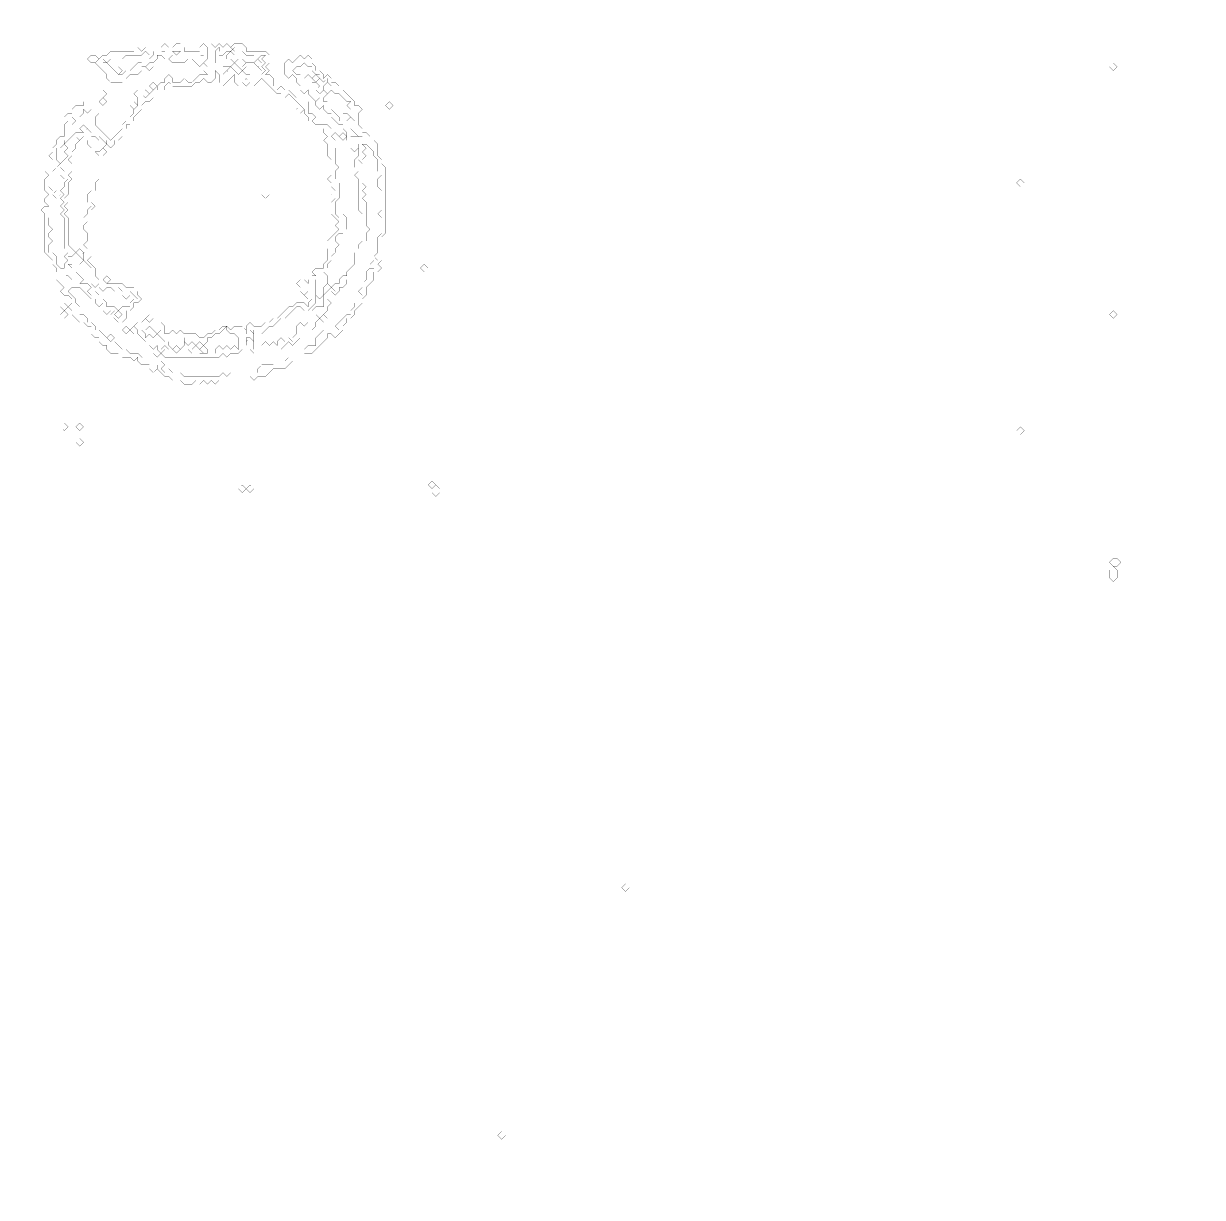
# Model space of a CAD drawing. Header units: metres. Extents: x 0 to 5052, y -5052 to 0.
# Drawn here: x 2042 to 5052, y -5052 to -2055 of the extents above; entities that cross this region are included whole.
import ezdxf

# ---------------------------------------------------------------- set-up
doc = ezdxf.new("R2010")
doc.units = ezdxf.units.M
doc.layers.add('conductor', color=1, linetype='Continuous')
doc.layers.add('substrate', color=5, linetype='Continuous')

msp = doc.modelspace()

# ---------------------------------------------------------------- linework, layer by layer
at = {"layer": 'conductor', "const_width": 0.5}
for points in [[(2600.2, -2125.6), (2600.2, -2135.5), (2600.2, -2145.4), (2610.1, -2155.3), (2600.2, -2165.2), (2610.1, -2155.3), (2620, -2155.3), (2629.9, -2155.3), (2639.8, -2165.2), (2649.6, -2175.1), (2649.6, -2185), (2649.6, -2194.9), (2639.8, -2204.7), (2629.9, -2214.6), (2620, -2204.7), (2620, -2194.9), (2610.1, -2194.9), (2600.2, -2204.7), (2590.3, -2214.6), (2580.4, -2204.7), (2580.4, -2194.9), (2580.4, -2185), (2570.5, -2194.9), (2560.7, -2204.7), (2550.8, -2214.6), (2540.9, -2204.7), (2540.9, -2194.9), (2540.9, -2185), (2531, -2175.1), (2531, -2185), (2531, -2194.9), (2521.1, -2204.7), (2511.2, -2204.7), (2501.3, -2194.9), (2491.5, -2204.7), (2481.6, -2204.7), (2471.7, -2214.6), (2461.8, -2214.6), (2451.9, -2214.6), (2442, -2214.6), (2432.1, -2214.6), (2422.2, -2214.6), (2412.4, -2204.7), (2402.5, -2214.6), (2402.5, -2224.5), (2392.6, -2234.4), (2382.7, -2244.3), (2372.8, -2244.3), (2362.9, -2254.2), (2353, -2254.2), (2343.2, -2264.1), (2343.2, -2273.9), (2333.3, -2283.8), (2323.4, -2293.7), (2323.4, -2303.6), (2313.5, -2313.5), (2303.6, -2313.5), (2303.6, -2323.4), (2293.7, -2333.3), (2293.7, -2343.2), (2283.8, -2353), (2273.9, -2353), (2273.9, -2362.9), (2264.1, -2372.8), (2254.2, -2362.9), (2254.2, -2353), (2244.3, -2353), (2234.4, -2343.2), (2234.4, -2333.3), (2224.5, -2323.4), (2214.6, -2313.5), (2214.6, -2303.6), (2214.6, -2293.7), (2214.6, -2283.8), (2214.6, -2273.9), (2214.6, -2264.1), (2214.6, -2254.2), (2214.6, -2264.1), (2214.6, -2273.9), (2204.7, -2283.8), (2194.9, -2273.9), (2194.9, -2283.8), (2185, -2293.7), (2175.1, -2293.7), (2165.2, -2293.7), (2175.1, -2303.6), (2165.2, -2313.5), (2165.2, -2323.4), (2165.2, -2333.3), (2165.2, -2343.2), (2155.3, -2353), (2145.4, -2353), (2145.4, -2362.9), (2135.5, -2372.8), (2125.6, -2372.8), (2125.6, -2382.7), (2125.6, -2392.6), (2125.6, -2402.5), (2135.5, -2412.4), (2125.6, -2422.2), (2115.8, -2432.1), (2115.8, -2442), (2115.8, -2451.9), (2115.8, -2461.8), (2105.9, -2471.7), (2115.8, -2481.6), (2115.8, -2491.5), (2115.8, -2501.3), (2115.8, -2511.2), (2115.8, -2521.1), (2115.8, -2531), (2115.8, -2540.9), (2105.9, -2550.8), (2105.9, -2560.7), (2105.9, -2570.5), (2115.8, -2580.4), (2105.9, -2590.3), (2105.9, -2600.2), (2115.8, -2610.1), (2105.9, -2620), (2105.9, -2629.9), (2105.9, -2639.8), (2115.8, -2639.8), (2125.6, -2649.6), (2125.6, -2659.5), (2125.6, -2669.4), (2135.5, -2679.3), (2145.4, -2679.3), (2145.4, -2669.4), (2155.3, -2659.5), (2145.4, -2649.6), (2155.3, -2639.8), (2145.4, -2629.9), (2145.4, -2620), (2145.4, -2610.1), (2145.4, -2600.2), (2145.4, -2590.3), (2145.4, -2580.4), (2145.4, -2570.5), (2145.4, -2560.7), (2145.4, -2550.8), (2135.5, -2540.9), (2145.4, -2531), (2135.5, -2521.1), (2145.4, -2511.2), (2135.5, -2501.3), (2145.4, -2491.5), (2135.5, -2481.6), (2145.4, -2471.7), (2145.4, -2461.8), (2155.3, -2451.9), (2145.4, -2451.9), (2135.5, -2442), (2145.4, -2432.1), (2155.3, -2432.1), (2145.4, -2432.1), (2135.5, -2422.2), (2135.5, -2412.4), (2145.4, -2402.5), (2155.3, -2392.6), (2145.4, -2382.7), (2155.3, -2372.8), (2145.4, -2362.9), (2155.3, -2353), (2165.2, -2353), (2165.2, -2343.2), (2175.1, -2333.3), (2185, -2333.3), (2194.9, -2333.3), (2204.7, -2323.4), (2214.6, -2333.3), (2214.6, -2343.2), (2224.5, -2343.2), (2234.4, -2353), (2244.3, -2353), (2254.2, -2362.9), (2244.3, -2372.8), (2234.4, -2382.7), (2224.5, -2382.7), (2234.4, -2392.6), (2234.4, -2402.5), (2234.4, -2412.4), (2234.4, -2422.2), (2234.4, -2432.1), (2234.4, -2442), (2234.4, -2451.9), (2224.5, -2461.8), (2224.5, -2471.7), (2224.5, -2481.6), (2214.6, -2491.5), (2214.6, -2501.3), (2214.6, -2511.2), (2224.5, -2521.1), (2214.6, -2531), (2214.6, -2540.9), (2214.6, -2550.8), (2214.6, -2560.7), (2214.6, -2570.5), (2214.6, -2580.4), (2214.6, -2590.3), (2214.6, -2600.2), (2214.6, -2610.1), (2214.6, -2620), (2214.6, -2629.9), (2214.6, -2639.8), (2214.6, -2649.6), (2204.7, -2659.5), (2214.6, -2669.4), (2224.5, -2679.3), (2224.5, -2689.2), (2224.5, -2699.1), (2234.4, -2709), (2244.3, -2709), (2254.2, -2718.8), (2264.1, -2718.8), (2273.9, -2718.8), (2283.8, -2718.8), (2293.7, -2718.8), (2303.6, -2728.7), (2313.5, -2728.7), (2323.4, -2728.7), (2333.3, -2738.6), (2333.3, -2748.5), (2343.2, -2758.4), (2333.3, -2768.3), (2323.4, -2768.3), (2323.4, -2778.2), (2313.5, -2788.1), (2303.6, -2788.1), (2303.6, -2797.9), (2303.6, -2807.8), (2293.7, -2817.7), (2283.8, -2817.7), (2273.9, -2807.8), (2264.1, -2797.9), (2273.9, -2788.1), (2264.1, -2788.1), (2254.2, -2797.9), (2244.3, -2788.1), (2244.3, -2778.2), (2244.3, -2768.3), (2234.4, -2778.2), (2224.5, -2768.3), (2224.5, -2758.4), (2214.6, -2758.4), (2204.7, -2748.5), (2194.9, -2738.6), (2185, -2728.7), (2175.1, -2728.7), (2165.2, -2728.7), (2155.3, -2738.6), (2145.4, -2738.6), (2155.3, -2738.6), (2165.2, -2748.5), (2175.1, -2758.4), (2175.1, -2768.3), (2185, -2778.2), (2185, -2788.1), (2185, -2797.9), (2194.9, -2797.9), (2204.7, -2807.8), (2204.7, -2817.7), (2214.6, -2817.7), (2224.5, -2827.6), (2224.5, -2837.5), (2234.4, -2837.5), (2244.3, -2847.4), (2254.2, -2857.3), (2264.1, -2867.1), (2264.1, -2877), (2273.9, -2867.1), (2283.8, -2877), (2293.7, -2886.9), (2303.6, -2886.9), (2313.5, -2896.8), (2323.4, -2896.8), (2333.3, -2896.8), (2343.2, -2906.7), (2353, -2916.6), (2362.9, -2916.6), (2372.8, -2916.6), (2382.7, -2916.6), (2392.6, -2916.6), (2402.5, -2926.5), (2392.6, -2936.4), (2402.5, -2946.2), (2412.4, -2936.4), (2422.2, -2946.2), (2432.1, -2946.2), (2442, -2946.2), (2451.9, -2956.1), (2461.8, -2956.1), (2471.7, -2956.1), (2481.6, -2956.1), (2491.5, -2956.1), (2501.3, -2956.1), (2511.2, -2956.1), (2521.1, -2956.1), (2531, -2956.1), (2540.9, -2956.1), (2550.8, -2946.2), (2560.7, -2956.1), (2570.5, -2946.2), (2580.4, -2946.2), (2590.3, -2946.2), (2600.2, -2946.2), (2610.1, -2946.2), (2620, -2946.2), (2629.9, -2946.2), (2639.8, -2946.2), (2639.8, -2936.4), (2649.6, -2926.5), (2659.5, -2926.5), (2669.4, -2926.5), (2679.3, -2926.5), (2689.2, -2916.6), (2699.1, -2916.6), (2709, -2916.6), (2718.8, -2906.7), (2728.7, -2896.8), (2738.6, -2886.9), (2748.5, -2886.9), (2758.4, -2886.9), (2768.3, -2877), (2778.2, -2877), (2788.1, -2877), (2788.1, -2867.1), (2788.1, -2857.3), (2797.9, -2847.4), (2807.8, -2837.5), (2817.7, -2837.5), (2827.6, -2837.5), (2837.5, -2837.5), (2847.4, -2837.5), (2837.5, -2827.6), (2847.4, -2817.7), (2857.3, -2807.8), (2867.1, -2797.9), (2877, -2797.9), (2877, -2788.1), (2886.9, -2778.2), (2886.9, -2768.3), (2896.8, -2758.4), (2906.7, -2748.5), (2896.8, -2738.6), (2906.7, -2728.7), (2906.7, -2718.8), (2916.6, -2709), (2916.6, -2699.1), (2916.6, -2689.2), (2926.5, -2679.3), (2936.4, -2679.3), (2926.5, -2669.4), (2936.4, -2659.5), (2946.2, -2659.5), (2936.4, -2649.6), (2946.2, -2639.8), (2946.2, -2629.9), (2946.2, -2620), (2946.2, -2610.1), (2946.2, -2600.2), (2956.1, -2590.3), (2956.1, -2580.4), (2956.1, -2570.5), (2956.1, -2560.7), (2956.1, -2550.8), (2946.2, -2540.9), (2956.1, -2531), (2956.1, -2521.1), (2956.1, -2511.2), (2956.1, -2501.3), (2956.1, -2491.5), (2956.1, -2481.6), (2946.2, -2471.7), (2946.2, -2461.8), (2946.2, -2451.9), (2956.1, -2442), (2946.2, -2432.1), (2946.2, -2422.2), (2946.2, -2412.4), (2946.2, -2402.5), (2936.4, -2392.6), (2936.4, -2382.7), (2926.5, -2372.8), (2916.6, -2362.9), (2906.7, -2362.9), (2916.6, -2372.8), (2906.7, -2382.7), (2916.6, -2392.6), (2906.7, -2402.5), (2896.8, -2402.5), (2906.7, -2412.4), (2906.7, -2422.2), (2906.7, -2432.1), (2906.7, -2442), (2906.7, -2451.9), (2906.7, -2461.8), (2916.6, -2471.7), (2906.7, -2481.6), (2916.6, -2491.5), (2906.7, -2501.3), (2916.6, -2511.2), (2916.6, -2521.1), (2916.6, -2531), (2916.6, -2540.9), (2916.6, -2550.8), (2916.6, -2560.7), (2916.6, -2570.5), (2926.5, -2580.4), (2916.6, -2590.3), (2916.6, -2600.2), (2916.6, -2610.1), (2906.7, -2620), (2906.7, -2629.9), (2906.7, -2639.8), (2906.7, -2649.6), (2906.7, -2659.5), (2906.7, -2669.4), (2896.8, -2679.3), (2886.9, -2689.2), (2877, -2699.1), (2867.1, -2709), (2867.1, -2718.8), (2857.3, -2728.7), (2847.4, -2728.7), (2847.4, -2738.6), (2837.5, -2748.5), (2827.6, -2738.6), (2827.6, -2748.5), (2817.7, -2758.4), (2827.6, -2768.3), (2817.7, -2778.2), (2817.7, -2788.1), (2807.8, -2797.9), (2797.9, -2807.8), (2788.1, -2797.9), (2797.9, -2807.8), (2788.1, -2817.7), (2788.1, -2827.6), (2778.2, -2837.5), (2768.3, -2837.5), (2758.4, -2837.5), (2748.5, -2837.5), (2748.5, -2847.4), (2748.5, -2857.3), (2738.6, -2867.1), (2728.7, -2877), (2718.8, -2867.1), (2709, -2877), (2699.1, -2886.9), (2689.2, -2886.9), (2679.3, -2886.9), (2669.4, -2886.9), (2659.5, -2886.9), (2649.6, -2886.9), (2639.8, -2886.9), (2629.9, -2896.8), (2620, -2886.9), (2610.1, -2886.9), (2600.2, -2886.9), (2590.3, -2896.8), (2580.4, -2896.8), (2570.5, -2896.8), (2560.7, -2906.7), (2550.8, -2896.8), (2540.9, -2906.7), (2531, -2906.7), (2521.1, -2906.7), (2511.2, -2906.7), (2501.3, -2906.7), (2491.5, -2906.7), (2481.6, -2906.7), (2471.7, -2906.7), (2461.8, -2906.7), (2451.9, -2906.7), (2442, -2906.7), (2432.1, -2906.7), (2422.2, -2906.7), (2412.4, -2906.7), (2402.5, -2906.7), (2392.6, -2896.8), (2402.5, -2886.9), (2392.6, -2896.8), (2382.7, -2886.9), (2382.7, -2877), (2372.8, -2886.9), (2362.9, -2877), (2362.9, -2867.1), (2353, -2867.1), (2343.2, -2857.3), (2333.3, -2847.4), (2333.3, -2837.5), (2323.4, -2827.6), (2333.3, -2817.7), (2343.2, -2817.7), (2353, -2807.8), (2362.9, -2817.7), (2372.8, -2817.7), (2382.7, -2817.7), (2392.6, -2817.7), (2402.5, -2827.6), (2402.5, -2837.5), (2402.5, -2847.4), (2412.4, -2847.4), (2422.2, -2837.5), (2432.1, -2847.4), (2442, -2837.5), (2451.9, -2847.4), (2461.8, -2847.4), (2471.7, -2847.4), (2481.6, -2847.4), (2491.5, -2857.3), (2501.3, -2857.3), (2511.2, -2847.4), (2521.1, -2847.4), (2531, -2837.5), (2540.9, -2837.5), (2550.8, -2827.6), (2560.7, -2827.6), (2570.5, -2837.5), (2580.4, -2827.6), (2590.3, -2827.6), (2600.2, -2827.6), (2610.1, -2837.5), (2610.1, -2847.4), (2610.1, -2837.5), (2610.1, -2827.6), (2620, -2817.7), (2629.9, -2827.6), (2639.8, -2827.6), (2649.6, -2827.6), (2659.5, -2817.7), (2669.4, -2817.7), (2679.3, -2807.8), (2689.2, -2807.8), (2699.1, -2797.9), (2709, -2788.1), (2718.8, -2778.2), (2728.7, -2778.2), (2738.6, -2768.3), (2748.5, -2768.3), (2758.4, -2768.3), (2768.3, -2778.2), (2768.3, -2768.3), (2778.2, -2758.4), (2768.3, -2758.4), (2758.4, -2748.5), (2768.3, -2738.6), (2778.2, -2738.6), (2768.3, -2738.6), (2758.4, -2748.5), (2748.5, -2738.6), (2748.5, -2728.7), (2738.6, -2718.8), (2748.5, -2709), (2758.4, -2709), (2768.3, -2718.8), (2768.3, -2709), (2778.2, -2699.1), (2788.1, -2699.1), (2778.2, -2689.2), (2788.1, -2679.3), (2797.9, -2679.3), (2807.8, -2679.3), (2807.8, -2669.4), (2817.7, -2659.5), (2817.7, -2649.6), (2817.7, -2639.8), (2817.7, -2629.9), (2827.6, -2620), (2817.7, -2610.1), (2827.6, -2600.2), (2837.5, -2590.3), (2847.4, -2580.4), (2837.5, -2570.5), (2847.4, -2560.7), (2837.5, -2550.8), (2827.6, -2540.9), (2827.6, -2531), (2827.6, -2521.1), (2827.6, -2511.2), (2837.5, -2501.3), (2827.6, -2491.5), (2837.5, -2481.6), (2827.6, -2471.7), (2827.6, -2461.8), (2817.7, -2451.9), (2827.6, -2442), (2827.6, -2432.1), (2827.6, -2422.2), (2827.6, -2412.4), (2827.6, -2402.5), (2817.7, -2392.6), (2817.7, -2382.7), (2817.7, -2372.8), (2817.7, -2362.9), (2807.8, -2353), (2817.7, -2343.2), (2807.8, -2333.3), (2807.8, -2323.4), (2797.9, -2323.4), (2788.1, -2323.4), (2778.2, -2313.5), (2768.3, -2303.6), (2768.3, -2293.7), (2758.4, -2283.8), (2758.4, -2273.9), (2748.5, -2264.1), (2738.6, -2254.2), (2728.7, -2244.3), (2718.8, -2234.4), (2709, -2244.3), (2699.1, -2234.4), (2689.2, -2234.4), (2679.3, -2224.5), (2669.4, -2214.6), (2659.5, -2204.7), (2649.6, -2194.9), (2649.6, -2185), (2659.5, -2175.1), (2649.6, -2165.2), (2659.5, -2155.3), (2649.6, -2145.4), (2659.5, -2135.5), (2649.6, -2135.5), (2639.8, -2145.4), (2629.9, -2135.5), (2620, -2135.5), (2610.1, -2135.5)], [(2353, -2125.6), (2343.2, -2135.5), (2333.3, -2135.5), (2323.4, -2135.5), (2313.5, -2135.5), (2303.6, -2135.5), (2293.7, -2145.4), (2283.8, -2145.4), (2273.9, -2145.4), (2264.1, -2145.4), (2254.2, -2155.3), (2244.3, -2145.4), (2244.3, -2155.3), (2254.2, -2155.3), (2264.1, -2165.2), (2273.9, -2175.1), (2283.8, -2185), (2293.7, -2185), (2303.6, -2175.1), (2313.5, -2175.1), (2323.4, -2165.2), (2333.3, -2155.3), (2343.2, -2155.3), (2353, -2145.4), (2362.9, -2145.4), (2372.8, -2135.5), (2372.8, -2125.6), (2362.9, -2135.5)], [(2392.6, -2125.6), (2402.5, -2125.6)], [(2422.2, -2125.6), (2432.1, -2135.5), (2442, -2125.6), (2432.1, -2125.6)], [(2461.8, -2135.5)], [(2491.5, -2135.5), (2501.3, -2135.5)], [(2540.9, -2115.8), (2531, -2125.6), (2531, -2135.5), (2531, -2145.4), (2531, -2155.3), (2531, -2145.4), (2540.9, -2135.5), (2550.8, -2135.5), (2560.7, -2145.4), (2560.7, -2135.5), (2570.5, -2125.6), (2580.4, -2135.5), (2570.5, -2125.6), (2580.4, -2115.8), (2570.5, -2125.6), (2560.7, -2125.6), (2550.8, -2135.5), (2540.9, -2125.6)], [(2273.9, -2175.1), (2283.8, -2165.2), (2293.7, -2175.1), (2283.8, -2185)], [(2629.9, -2155.3), (2639.8, -2145.4), (2649.6, -2155.3), (2639.8, -2165.2)], [(2758.4, -2155.3), (2748.5, -2165.2), (2738.6, -2165.2), (2728.7, -2175.1), (2738.6, -2185), (2748.5, -2185), (2758.4, -2194.9), (2768.3, -2185), (2778.2, -2194.9), (2778.2, -2204.7), (2788.1, -2204.7), (2797.9, -2214.6), (2788.1, -2224.5), (2778.2, -2224.5), (2788.1, -2224.5), (2797.9, -2234.4), (2807.8, -2244.3), (2807.8, -2254.2), (2817.7, -2254.2), (2827.6, -2264.1), (2827.6, -2273.9), (2837.5, -2283.8), (2847.4, -2293.7), (2847.4, -2303.6), (2847.4, -2293.7), (2857.3, -2283.8), (2867.1, -2283.8), (2877, -2293.7), (2867.1, -2303.6), (2877, -2303.6), (2886.9, -2303.6), (2877, -2293.7), (2877, -2283.8), (2877, -2273.9), (2867.1, -2264.1), (2877, -2254.2), (2867.1, -2254.2), (2857.3, -2244.3), (2847.4, -2234.4), (2837.5, -2234.4), (2827.6, -2224.5), (2827.6, -2214.6), (2817.7, -2204.7), (2817.7, -2194.9), (2807.8, -2204.7), (2797.9, -2194.9), (2797.9, -2185), (2788.1, -2185), (2778.2, -2175.1), (2778.2, -2165.2), (2768.3, -2165.2)], [(2600.2, -2204.7), (2610.1, -2194.9), (2620, -2204.7), (2610.1, -2214.6)], [(2620, -2175.1)], [(2778.2, -2194.9), (2788.1, -2185), (2797.9, -2194.9), (2788.1, -2204.7)], [(2797.9, -2234.4), (2807.8, -2224.5), (2817.7, -2234.4), (2807.8, -2244.3)], [(2807.8, -2214.6), (2817.7, -2204.7), (2827.6, -2214.6), (2827.6, -2224.5), (2817.7, -2234.4), (2807.8, -2224.5)], [(2234.4, -2234.4)], [(2738.6, -2273.9), (2748.5, -2264.1), (2758.4, -2273.9), (2748.5, -2283.8)], [(2185, -2323.4), (2194.9, -2313.5), (2204.7, -2323.4), (2194.9, -2333.3)], [(2877, -2323.4), (2877, -2333.3), (2877, -2343.2), (2886.9, -2343.2), (2896.8, -2343.2), (2906.7, -2343.2), (2896.8, -2343.2), (2886.9, -2333.3)], [(2234.4, -2382.7), (2244.3, -2372.8), (2254.2, -2382.7), (2244.3, -2392.6)], [(2115.8, -2491.5), (2125.6, -2481.6), (2135.5, -2491.5), (2125.6, -2501.3)], [(2649.6, -2491.5), (2659.5, -2481.6), (2669.4, -2491.5), (2659.5, -2501.3)], [(2145.4, -2699.1), (2155.3, -2699.1), (2165.2, -2709), (2155.3, -2699.1)], [(2244.3, -2709), (2254.2, -2699.1), (2264.1, -2709), (2254.2, -2718.8)], [(2145.4, -2718.8)], [(2353, -2807.8), (2362.9, -2797.9), (2372.8, -2807.8), (2362.9, -2817.7)], [(2797.9, -2807.8), (2807.8, -2797.9), (2817.7, -2807.8), (2807.8, -2817.7)], [(2293.7, -2837.5), (2303.6, -2827.6), (2313.5, -2837.5), (2303.6, -2847.4)], [(2313.5, -2837.5), (2323.4, -2827.6), (2333.3, -2837.5), (2323.4, -2847.4)], [(2254.2, -2857.3), (2264.1, -2847.4), (2273.9, -2857.3), (2264.1, -2867.1)], [(2590.3, -2847.4)], [(2372.8, -2896.8), (2382.7, -2886.9), (2392.6, -2896.8), (2382.7, -2906.7)], [(2432.1, -2867.1)], [(2620, -3242.8)]]:
    msp.add_lwpolyline(points, close=True, dxfattribs=at)
at = {"layer": 'substrate', "const_width": 0.5}
msp.add_lwpolyline([(2036.7, -5052.1), (2046.6, -5052.1), (2056.4, -5052.1), (2066.3, -5052.1), (2076.2, -5052.1), (2086.1, -5052.1), (2096, -5052.1), (2105.9, -5052.1), (2115.8, -5052.1), (2125.6, -5052.1), (2135.5, -5052.1), (2145.4, -5052.1), (2155.3, -5052.1), (2165.2, -5052.1), (2175.1, -5052.1), (2185, -5052.1), (2194.9, -5052.1), (2204.7, -5052.1), (2214.6, -5052.1), (2224.5, -5052.1), (2234.4, -5052.1), (2244.3, -5052.1), (2254.2, -5052.1), (2264.1, -5052.1), (2273.9, -5052.1), (2283.8, -5052.1), (2293.7, -5052.1), (2303.6, -5052.1), (2313.5, -5052.1), (2323.4, -5052.1), (2333.3, -5052.1), (2343.2, -5052.1), (2353, -5052.1), (2362.9, -5052.1), (2372.8, -5052.1), (2382.7, -5052.1), (2392.6, -5052.1), (2402.5, -5052.1), (2412.4, -5052.1), (2422.2, -5052.1), (2432.1, -5052.1), (2442, -5052.1), (2451.9, -5052.1), (2461.8, -5052.1), (2471.7, -5052.1), (2481.6, -5052.1), (2491.5, -5052.1), (2501.3, -5052.1), (2511.2, -5052.1), (2521.1, -5052.1), (2531, -5052.1), (2540.9, -5052.1), (2550.8, -5052.1), (2560.7, -5052.1), (2570.5, -5052.1), (2580.4, -5052.1), (2590.3, -5052.1), (2600.2, -5052.1), (2610.1, -5052.1), (2620, -5052.1), (2629.9, -5052.1), (2639.8, -5052.1), (2649.6, -5052.1), (2659.5, -5052.1), (2669.4, -5052.1), (2679.3, -5052.1), (2689.2, -5052.1), (2699.1, -5052.1), (2709, -5052.1), (2718.8, -5052.1), (2728.7, -5052.1), (2738.6, -5052.1), (2748.5, -5052.1), (2758.4, -5052.1), (2768.3, -5052.1), (2778.2, -5052.1), (2788.1, -5052.1), (2797.9, -5052.1), (2807.8, -5052.1), (2817.7, -5052.1), (2827.6, -5052.1), (2837.5, -5052.1), (2847.4, -5052.1), (2857.3, -5052.1), (2867.1, -5052.1), (2877, -5052.1), (2886.9, -5052.1), (2896.8, -5052.1), (2906.7, -5052.1), (2916.6, -5052.1), (2926.5, -5052.1), (2936.4, -5052.1), (2946.2, -5052.1), (2956.1, -5052.1), (2966, -5052.1), (2975.9, -5052.1), (2985.8, -5052.1), (2995.7, -5052.1), (3005.6, -5052.1), (3015.4, -5052.1), (3025.3, -5052.1), (3035.2, -5052.1), (3045.1, -5052.1), (3055, -5052.1), (3064.9, -5052.1), (3074.8, -5052.1), (3084.7, -5052.1), (3094.5, -5052.1), (3104.4, -5052.1), (3114.3, -5052.1), (3124.2, -5052.1), (3134.1, -5052.1), (3144, -5052.1), (3153.9, -5052.1), (3163.8, -5052.1), (3173.6, -5052.1), (3183.5, -5052.1), (3193.4, -5052.1), (3203.3, -5052.1), (3213.2, -5052.1), (3223.1, -5052.1), (3233, -5052.1), (3242.8, -5052.1), (3252.7, -5052.1), (3262.6, -5052.1), (3272.5, -5052.1), (3282.4, -5052.1), (3292.3, -5052.1), (3302.2, -5052.1), (3312.1, -5052.1), (3321.9, -5052.1), (3331.8, -5052.1), (3341.7, -5052.1), (3351.6, -5052.1), (3361.5, -5052.1), (3371.4, -5052.1), (3381.3, -5052.1), (3391.1, -5052.1), (3401, -5052.1), (3410.9, -5052.1), (3420.8, -5052.1), (3430.7, -5052.1), (3440.6, -5052.1), (3450.5, -5052.1), (3460.4, -5052.1), (3470.2, -5052.1), (3480.1, -5052.1), (3490, -5052.1), (3499.9, -5052.1), (3509.8, -5052.1), (3519.7, -5052.1), (3529.6, -5052.1), (3539.4, -5052.1), (3549.3, -5052.1), (3559.2, -5052.1), (3569.1, -5052.1), (3579, -5052.1), (3588.9, -5052.1), (3598.8, -5052.1), (3608.7, -5052.1), (3618.5, -5052.1), (3628.4, -5052.1), (3638.3, -5052.1), (3648.2, -5052.1), (3658.1, -5052.1), (3668, -5052.1), (3677.9, -5052.1), (3687.7, -5052.1), (3697.6, -5052.1), (3707.5, -5052.1), (3717.4, -5052.1), (3727.3, -5052.1), (3737.2, -5052.1), (3747.1, -5052.1), (3757, -5052.1), (3766.8, -5052.1), (3776.7, -5052.1), (3786.6, -5052.1), (3796.5, -5052.1), (3806.4, -5052.1), (3816.3, -5052.1), (3826.2, -5052.1), (3836, -5052.1), (3845.9, -5052.1), (3855.8, -5052.1), (3865.7, -5052.1), (3875.6, -5052.1), (3885.5, -5052.1), (3895.4, -5052.1), (3905.3, -5052.1), (3915.1, -5052.1), (3925, -5052.1), (3934.9, -5052.1), (3944.8, -5052.1), (3954.7, -5052.1), (3964.6, -5052.1), (3974.5, -5052.1), (3984.3, -5052.1), (3994.2, -5052.1), (4004.1, -5052.1), (4014, -5052.1), (4023.9, -5052.1), (4033.8, -5052.1), (4043.7, -5052.1), (4053.6, -5052.1), (4063.4, -5052.1), (4073.3, -5052.1), (4083.2, -5052.1), (4093.1, -5052.1), (4103, -5052.1), (4112.9, -5052.1), (4122.8, -5052.1), (4132.6, -5052.1), (4142.5, -5052.1), (4152.4, -5052.1), (4162.3, -5052.1), (4172.2, -5052.1), (4182.1, -5052.1), (4192, -5052.1), (4201.9, -5052.1), (4211.7, -5052.1), (4221.6, -5052.1), (4231.5, -5052.1), (4241.4, -5052.1), (4251.3, -5052.1), (4261.2, -5052.1), (4271.1, -5052.1), (4280.9, -5052.1), (4290.8, -5052.1), (4300.7, -5052.1), (4310.6, -5052.1), (4320.5, -5052.1), (4330.4, -5052.1), (4340.3, -5052.1), (4350.2, -5052.1), (4360, -5052.1), (4369.9, -5052.1), (4379.8, -5052.1), (4389.7, -5052.1), (4399.6, -5052.1), (4409.5, -5052.1), (4419.4, -5052.1), (4429.2, -5052.1), (4439.1, -5052.1), (4449, -5052.1), (4458.9, -5052.1), (4468.8, -5052.1), (4478.7, -5052.1), (4488.6, -5052.1), (4498.5, -5052.1), (4508.3, -5052.1), (4518.2, -5052.1), (4528.1, -5052.1), (4538, -5052.1), (4547.9, -5052.1), (4557.8, -5052.1), (4567.7, -5052.1), (4577.6, -5052.1), (4587.4, -5052.1), (4597.3, -5052.1), (4607.2, -5052.1), (4617.1, -5052.1), (4627, -5052.1), (4636.9, -5052.1), (4646.8, -5052.1), (4656.6, -5052.1), (4666.5, -5052.1), (4676.4, -5052.1), (4686.3, -5052.1), (4696.2, -5052.1), (4706.1, -5052.1), (4716, -5052.1), (4725.9, -5052.1), (4735.7, -5052.1), (4745.6, -5052.1), (4755.5, -5052.1), (4765.4, -5052.1), (4775.3, -5052.1), (4785.2, -5052.1), (4795.1, -5052.1), (4804.9, -5052.1), (4814.8, -5052.1), (4824.7, -5052.1), (4834.6, -5052.1), (4844.5, -5052.1), (4854.4, -5052.1), (4864.3, -5052.1), (4874.2, -5052.1), (4884, -5052.1), (4893.9, -5052.1), (4903.8, -5052.1), (4913.7, -5052.1), (4923.6, -5052.1), (4933.5, -5052.1), (4943.4, -5052.1), (4953.2, -5052.1), (4963.1, -5052.1), (4973, -5052.1), (4982.9, -5052.1), (4992.8, -5052.1), (5002.7, -5052.1), (5012.6, -5052.1), (5022.5, -5052.1), (5032.3, -5052.1), (5042.2, -5052.1), (5052.1, -5052.1), (5052.1, -5042.2), (5052.1, -5032.3), (5052.1, -5022.5), (5052.1, -5012.6), (5052.1, -5002.7), (5052.1, -4992.8), (5052.1, -4982.9), (5052.1, -4973), (5052.1, -4963.1), (5052.1, -4953.2), (5052.1, -4943.4), (5052.1, -4933.5), (5052.1, -4923.6), (5052.1, -4913.7), (5052.1, -4903.8), (5052.1, -4893.9), (5052.1, -4884), (5052.1, -4874.2), (5052.1, -4864.3), (5052.1, -4854.4), (5052.1, -4844.5), (5052.1, -4834.6), (5052.1, -4824.7), (5052.1, -4814.8), (5052.1, -4804.9), (5052.1, -4795.1), (5052.1, -4785.2), (5052.1, -4775.3), (5052.1, -4765.4), (5052.1, -4755.5), (5052.1, -4745.6), (5052.1, -4735.7), (5052.1, -4725.9), (5052.1, -4716), (5052.1, -4706.1), (5052.1, -4696.2), (5052.1, -4686.3), (5052.1, -4676.4), (5052.1, -4666.5), (5052.1, -4656.6), (5052.1, -4646.8), (5052.1, -4636.9), (5052.1, -4627), (5052.1, -4617.1), (5052.1, -4607.2), (5052.1, -4597.3), (5052.1, -4587.4), (5052.1, -4577.6), (5052.1, -4567.7), (5052.1, -4557.8), (5052.1, -4547.9), (5052.1, -4538), (5052.1, -4528.1), (5052.1, -4518.2), (5052.1, -4508.3), (5052.1, -4498.5), (5052.1, -4488.6), (5052.1, -4478.7), (5052.1, -4468.8), (5052.1, -4458.9), (5052.1, -4449), (5052.1, -4439.1), (5052.1, -4429.2), (5052.1, -4419.4), (5052.1, -4409.5), (5052.1, -4399.6), (5052.1, -4389.7), (5052.1, -4379.8), (5052.1, -4369.9), (5052.1, -4360), (5052.1, -4350.2), (5052.1, -4340.3), (5052.1, -4330.4), (5052.1, -4320.5), (5052.1, -4310.6), (5052.1, -4300.7), (5052.1, -4290.8), (5052.1, -4280.9), (5052.1, -4271.1), (5052.1, -4261.2), (5052.1, -4251.3), (5052.1, -4241.4), (5052.1, -4231.5), (5052.1, -4221.6), (5052.1, -4211.7), (5052.1, -4201.9), (5052.1, -4192), (5052.1, -4182.1), (5052.1, -4172.2), (5052.1, -4162.3), (5052.1, -4152.4), (5052.1, -4142.5), (5052.1, -4132.6), (5052.1, -4122.8), (5052.1, -4112.9), (5052.1, -4103), (5052.1, -4093.1), (5052.1, -4083.2), (5052.1, -4073.3), (5052.1, -4063.4), (5052.1, -4053.6), (5052.1, -4043.7), (5052.1, -4033.8), (5052.1, -4023.9), (5052.1, -4014), (5052.1, -4004.1), (5052.1, -3994.2), (5052.1, -3984.3), (5052.1, -3974.5), (5052.1, -3964.6), (5052.1, -3954.7), (5052.1, -3944.8), (5052.1, -3934.9), (5052.1, -3925), (5052.1, -3915.1), (5052.1, -3905.3), (5052.1, -3895.4), (5052.1, -3885.5), (5052.1, -3875.6), (5052.1, -3865.7), (5052.1, -3855.8), (5052.1, -3845.9), (5052.1, -3836), (5052.1, -3826.2), (5052.1, -3816.3), (5052.1, -3806.4), (5052.1, -3796.5), (5052.1, -3786.6), (5052.1, -3776.7), (5052.1, -3766.8), (5052.1, -3757), (5052.1, -3747.1), (5052.1, -3737.2), (5052.1, -3727.3), (5052.1, -3717.4), (5052.1, -3707.5), (5052.1, -3697.6), (5052.1, -3687.7), (5052.1, -3677.9), (5052.1, -3668), (5052.1, -3658.1), (5052.1, -3648.2), (5052.1, -3638.3), (5052.1, -3628.4), (5052.1, -3618.5), (5052.1, -3608.7), (5052.1, -3598.8), (5052.1, -3588.9), (5052.1, -3579), (5052.1, -3569.1), (5052.1, -3559.2), (5052.1, -3549.3), (5052.1, -3539.4), (5052.1, -3529.6), (5052.1, -3519.7), (5052.1, -3509.8), (5052.1, -3499.9), (5052.1, -3490), (5052.1, -3480.1), (5052.1, -3470.2), (5052.1, -3460.4), (5052.1, -3450.5), (5052.1, -3440.6), (5052.1, -3430.7), (5052.1, -3420.8), (5052.1, -3410.9), (5052.1, -3401), (5052.1, -3391.1), (5052.1, -3381.3), (5052.1, -3371.4), (5052.1, -3361.5), (5052.1, -3351.6), (5052.1, -3341.7), (5052.1, -3331.8), (5052.1, -3321.9), (5052.1, -3312.1), (5052.1, -3302.2), (5052.1, -3292.3), (5052.1, -3282.4), (5052.1, -3272.5), (5052.1, -3262.6), (5052.1, -3252.7), (5052.1, -3242.8), (5052.1, -3233), (5052.1, -3223.1), (5052.1, -3213.2), (5052.1, -3203.3), (5052.1, -3193.4), (5052.1, -3183.5), (5052.1, -3173.6), (5052.1, -3163.8), (5052.1, -3153.9), (5052.1, -3144), (5052.1, -3134.1), (5052.1, -3124.2), (5052.1, -3114.3), (5052.1, -3104.4), (5052.1, -3094.5), (5052.1, -3084.7), (5052.1, -3074.8), (5052.1, -3064.9), (5052.1, -3055), (5052.1, -3045.1), (5052.1, -3035.2), (5052.1, -3025.3), (5052.1, -3015.4), (5052.1, -3005.6), (5052.1, -2995.7), (5052.1, -2985.8), (5052.1, -2975.9), (5052.1, -2966), (5052.1, -2956.1), (5052.1, -2946.2), (5052.1, -2936.4), (5052.1, -2926.5), (5052.1, -2916.6), (5052.1, -2906.7), (5052.1, -2896.8), (5052.1, -2886.9), (5052.1, -2877), (5052.1, -2867.1), (5052.1, -2857.3), (5052.1, -2847.4), (5052.1, -2837.5), (5052.1, -2827.6), (5052.1, -2817.7), (5052.1, -2807.8), (5052.1, -2797.9), (5052.1, -2788.1), (5052.1, -2778.2), (5052.1, -2768.3), (5052.1, -2758.4), (5052.1, -2748.5), (5052.1, -2738.6), (5052.1, -2728.7), (5052.1, -2718.8), (5052.1, -2709), (5052.1, -2699.1), (5052.1, -2689.2), (5052.1, -2679.3), (5052.1, -2669.4), (5052.1, -2659.5), (5052.1, -2649.6), (5052.1, -2639.8), (5052.1, -2629.9), (5052.1, -2620), (5052.1, -2610.1), (5052.1, -2600.2), (5052.1, -2590.3), (5052.1, -2580.4), (5052.1, -2570.5), (5052.1, -2560.7), (5052.1, -2550.8), (5052.1, -2540.9), (5052.1, -2531), (5052.1, -2521.1), (5052.1, -2511.2), (5052.1, -2501.3), (5052.1, -2491.5), (5052.1, -2481.6), (5052.1, -2471.7), (5052.1, -2461.8), (5052.1, -2451.9), (5052.1, -2442), (5052.1, -2432.1), (5052.1, -2422.2), (5052.1, -2412.4), (5052.1, -2402.5), (5052.1, -2392.6), (5052.1, -2382.7), (5052.1, -2372.8), (5052.1, -2362.9), (5052.1, -2353), (5052.1, -2343.2), (5052.1, -2333.3), (5052.1, -2323.4), (5052.1, -2313.5), (5052.1, -2303.6), (5052.1, -2293.7), (5052.1, -2283.8), (5052.1, -2273.9), (5052.1, -2264.1), (5052.1, -2254.2), (5052.1, -2244.3), (5052.1, -2234.4), (5052.1, -2224.5), (5052.1, -2214.6), (5052.1, -2204.7), (5052.1, -2194.9), (5052.1, -2185), (5052.1, -2175.1), (5052.1, -2165.2), (5052.1, -2155.3), (5052.1, -2145.4), (5052.1, -2135.5), (5052.1, -2125.6), (5052.1, -2115.8), (5052.1, -2105.9), (5052.1, -2096), (5052.1, -2086.1), (5052.1, -2076.2), (5052.1, -2066.3), (5052.1, -2056.4), (5052.1, -2046.6)], dxfattribs=at)
for points in [[(2511.2, -2115.8), (2521.1, -2105.9), (2531, -2115.8), (2540.9, -2105.9), (2550.8, -2115.8), (2560.7, -2105.9), (2570.5, -2115.8), (2580.4, -2125.6), (2570.5, -2115.8), (2580.4, -2105.9), (2590.3, -2105.9), (2600.2, -2105.9), (2610.1, -2115.8), (2610.1, -2125.6), (2620, -2125.6), (2629.9, -2125.6), (2639.8, -2125.6), (2649.6, -2125.6), (2659.5, -2125.6), (2669.4, -2135.5), (2659.5, -2145.4), (2669.4, -2155.3), (2659.5, -2165.2), (2669.4, -2175.1), (2659.5, -2185), (2669.4, -2185), (2679.3, -2194.9), (2679.3, -2204.7), (2679.3, -2214.6), (2689.2, -2224.5), (2699.1, -2214.6), (2709, -2224.5), (2718.8, -2224.5), (2728.7, -2234.4), (2738.6, -2244.3), (2748.5, -2244.3), (2758.4, -2244.3), (2768.3, -2254.2), (2768.3, -2264.1), (2768.3, -2273.9), (2768.3, -2283.8), (2778.2, -2283.8), (2788.1, -2293.7), (2778.2, -2303.6), (2788.1, -2313.5), (2797.9, -2313.5), (2807.8, -2313.5), (2817.7, -2313.5), (2827.6, -2323.4), (2827.6, -2333.3), (2827.6, -2343.2), (2827.6, -2353), (2827.6, -2362.9), (2837.5, -2372.8), (2837.5, -2382.7), (2837.5, -2392.6), (2837.5, -2402.5), (2837.5, -2412.4), (2847.4, -2422.2), (2837.5, -2432.1), (2837.5, -2442), (2837.5, -2451.9), (2847.4, -2461.8), (2847.4, -2471.7), (2847.4, -2481.6), (2847.4, -2491.5), (2847.4, -2501.3), (2837.5, -2511.2), (2837.5, -2521.1), (2837.5, -2531), (2837.5, -2540.9), (2847.4, -2550.8), (2857.3, -2540.9), (2867.1, -2550.8), (2867.1, -2560.7), (2867.1, -2570.5), (2867.1, -2580.4), (2857.3, -2590.3), (2847.4, -2590.3), (2837.5, -2600.2), (2837.5, -2610.1), (2847.4, -2620), (2837.5, -2629.9), (2837.5, -2639.8), (2827.6, -2649.6), (2827.6, -2659.5), (2817.7, -2669.4), (2817.7, -2679.3), (2807.8, -2689.2), (2817.7, -2699.1), (2817.7, -2709), (2817.7, -2718.8), (2807.8, -2728.7), (2807.8, -2738.6), (2807.8, -2748.5), (2797.9, -2758.4), (2788.1, -2748.5), (2788.1, -2738.6), (2788.1, -2728.7), (2788.1, -2718.8), (2788.1, -2709), (2788.1, -2718.8), (2788.1, -2728.7), (2788.1, -2738.6), (2788.1, -2748.5), (2788.1, -2758.4), (2788.1, -2768.3), (2778.2, -2778.2), (2768.3, -2788.1), (2758.4, -2788.1), (2748.5, -2778.2), (2738.6, -2778.2), (2728.7, -2788.1), (2718.8, -2797.9), (2709, -2807.8), (2699.1, -2807.8), (2689.2, -2817.7), (2679.3, -2827.6), (2669.4, -2827.6), (2659.5, -2837.5), (2649.6, -2847.4), (2649.6, -2857.3), (2649.6, -2867.1), (2649.6, -2877), (2659.5, -2867.1), (2669.4, -2877), (2679.3, -2867.1), (2689.2, -2877), (2689.2, -2867.1), (2699.1, -2857.3), (2709, -2867.1), (2718.8, -2857.3), (2728.7, -2867.1), (2728.7, -2857.3), (2738.6, -2847.4), (2738.6, -2837.5), (2738.6, -2827.6), (2748.5, -2817.7), (2758.4, -2827.6), (2768.3, -2817.7), (2778.2, -2817.7), (2778.2, -2807.8), (2778.2, -2797.9), (2778.2, -2788.1), (2788.1, -2778.2), (2797.9, -2778.2), (2807.8, -2778.2), (2807.8, -2768.3), (2807.8, -2758.4), (2807.8, -2748.5), (2817.7, -2738.6), (2827.6, -2728.7), (2837.5, -2738.6), (2827.6, -2728.7), (2837.5, -2718.8), (2847.4, -2718.8), (2847.4, -2709), (2857.3, -2699.1), (2867.1, -2699.1), (2867.1, -2689.2), (2877, -2679.3), (2886.9, -2669.4), (2886.9, -2659.5), (2886.9, -2649.6), (2886.9, -2639.8), (2896.8, -2629.9), (2896.8, -2620), (2906.7, -2610.1), (2906.7, -2600.2), (2906.7, -2590.3), (2906.7, -2580.4), (2906.7, -2570.5), (2906.7, -2560.7), (2906.7, -2550.8), (2906.7, -2540.9), (2896.8, -2531), (2896.8, -2521.1), (2896.8, -2511.2), (2896.8, -2501.3), (2896.8, -2491.5), (2896.8, -2481.6), (2896.8, -2471.7), (2896.8, -2461.8), (2896.8, -2451.9), (2886.9, -2442), (2896.8, -2432.1), (2886.9, -2422.2), (2886.9, -2412.4), (2886.9, -2402.5), (2896.8, -2392.6), (2896.8, -2382.7), (2896.8, -2372.8), (2896.8, -2362.9), (2896.8, -2372.8), (2886.9, -2382.7), (2877, -2372.8), (2877, -2362.9), (2867.1, -2353), (2867.1, -2343.2), (2867.1, -2333.3), (2857.3, -2323.4), (2857.3, -2313.5), (2847.4, -2313.5), (2837.5, -2303.6), (2827.6, -2293.7), (2827.6, -2283.8), (2817.7, -2283.8), (2807.8, -2273.9), (2807.8, -2264.1), (2797.9, -2273.9), (2788.1, -2264.1), (2788.1, -2254.2), (2797.9, -2244.3), (2788.1, -2254.2), (2778.2, -2244.3), (2768.3, -2234.4), (2768.3, -2224.5), (2758.4, -2234.4), (2748.5, -2224.5), (2748.5, -2214.6), (2738.6, -2204.7), (2738.6, -2194.9), (2728.7, -2185), (2718.8, -2194.9), (2709, -2185), (2709, -2175.1), (2709, -2165.2), (2709, -2155.3), (2718.8, -2145.4), (2728.7, -2155.3), (2738.6, -2145.4), (2748.5, -2135.5), (2758.4, -2145.4), (2768.3, -2135.5), (2778.2, -2145.4), (2778.2, -2155.3), (2788.1, -2165.2), (2788.1, -2175.1), (2797.9, -2175.1), (2807.8, -2185), (2807.8, -2194.9), (2817.7, -2185), (2827.6, -2194.9), (2827.6, -2204.7), (2837.5, -2204.7), (2847.4, -2214.6), (2837.5, -2224.5), (2847.4, -2224.5), (2857.3, -2224.5), (2867.1, -2234.4), (2877, -2244.3), (2886.9, -2254.2), (2886.9, -2264.1), (2896.8, -2264.1), (2906.7, -2273.9), (2896.8, -2283.8), (2896.8, -2293.7), (2896.8, -2303.6), (2896.8, -2313.5), (2906.7, -2323.4), (2906.7, -2333.3), (2916.6, -2333.3), (2926.5, -2343.2), (2926.5, -2353), (2936.4, -2353), (2946.2, -2362.9), (2946.2, -2372.8), (2946.2, -2382.7), (2946.2, -2392.6), (2956.1, -2402.5), (2956.1, -2412.4), (2966, -2422.2), (2966, -2432.1), (2966, -2442), (2966, -2451.9), (2966, -2461.8), (2966, -2471.7), (2966, -2481.6), (2966, -2491.5), (2966, -2501.3), (2966, -2511.2), (2966, -2521.1), (2966, -2531), (2966, -2540.9), (2966, -2550.8), (2966, -2560.7), (2966, -2570.5), (2966, -2580.4), (2966, -2590.3), (2956.1, -2600.2), (2956.1, -2610.1), (2956.1, -2620), (2956.1, -2629.9), (2956.1, -2639.8), (2956.1, -2649.6), (2956.1, -2659.5), (2946.2, -2669.4), (2956.1, -2679.3), (2946.2, -2689.2), (2936.4, -2689.2), (2936.4, -2699.1), (2936.4, -2709), (2926.5, -2718.8), (2916.6, -2728.7), (2916.6, -2738.6), (2916.6, -2748.5), (2906.7, -2758.4), (2906.7, -2768.3), (2896.8, -2778.2), (2886.9, -2788.1), (2886.9, -2797.9), (2877, -2807.8), (2867.1, -2807.8), (2867.1, -2817.7), (2857.3, -2827.6), (2857.3, -2837.5), (2847.4, -2847.4), (2837.5, -2857.3), (2827.6, -2847.4), (2817.7, -2847.4), (2817.7, -2857.3), (2807.8, -2867.1), (2797.9, -2877), (2788.1, -2886.9), (2778.2, -2896.8), (2768.3, -2896.8), (2758.4, -2896.8), (2748.5, -2906.7), (2738.6, -2916.6), (2728.7, -2916.6), (2718.8, -2926.5), (2709, -2936.4), (2699.1, -2936.4), (2689.2, -2936.4), (2679.3, -2936.4), (2669.4, -2946.2), (2659.5, -2956.1), (2649.6, -2956.1), (2639.8, -2956.1), (2629.9, -2966), (2620, -2956.1), (2610.1, -2966), (2600.2, -2966), (2590.3, -2966), (2580.4, -2966), (2570.5, -2966), (2560.7, -2966), (2550.8, -2966), (2540.9, -2966), (2531, -2975.9), (2521.1, -2966), (2511.2, -2975.9), (2501.3, -2966), (2491.5, -2975.9), (2481.6, -2966), (2471.7, -2975.9), (2461.8, -2975.9), (2451.9, -2975.9), (2442, -2966), (2432.1, -2966), (2422.2, -2966), (2412.4, -2956.1), (2402.5, -2956.1), (2392.6, -2946.2), (2382.7, -2936.4), (2382.7, -2926.5), (2382.7, -2936.4), (2372.8, -2946.2), (2362.9, -2936.4), (2362.9, -2926.5), (2353, -2926.5), (2343.2, -2926.5), (2333.3, -2916.6), (2333.3, -2906.7), (2323.4, -2916.6), (2313.5, -2906.7), (2303.6, -2906.7), (2293.7, -2906.7), (2283.8, -2896.8), (2273.9, -2896.8), (2264.1, -2896.8), (2254.2, -2886.9), (2254.2, -2877), (2244.3, -2877), (2234.4, -2867.1), (2234.4, -2857.3), (2224.5, -2857.3), (2214.6, -2847.4), (2214.6, -2837.5), (2214.6, -2827.6), (2204.7, -2827.6), (2194.9, -2817.7), (2185, -2817.7), (2175.1, -2807.8), (2165.2, -2797.9), (2165.2, -2788.1), (2155.3, -2778.2), (2165.2, -2768.3), (2165.2, -2758.4), (2155.3, -2748.5), (2145.4, -2748.5), (2135.5, -2738.6), (2145.4, -2728.7), (2135.5, -2718.8), (2125.6, -2709), (2135.5, -2699.1), (2145.4, -2689.2), (2135.5, -2699.1), (2125.6, -2689.2), (2125.6, -2679.3), (2115.8, -2669.4), (2115.8, -2659.5), (2105.9, -2649.6), (2096, -2639.8), (2096, -2629.9), (2096, -2620), (2096, -2610.1), (2096, -2600.2), (2096, -2590.3), (2096, -2580.4), (2096, -2570.5), (2096, -2560.7), (2096, -2550.8), (2096, -2540.9), (2086.1, -2531), (2096, -2521.1), (2105.9, -2521.1), (2096, -2511.2), (2096, -2501.3), (2105.9, -2491.5), (2096, -2481.6), (2096, -2471.7), (2096, -2461.8), (2096, -2451.9), (2105.9, -2442), (2096, -2432.1), (2105.9, -2422.2), (2115.8, -2422.2), (2115.8, -2412.4), (2115.8, -2402.5), (2105.9, -2392.6), (2115.8, -2382.7), (2115.8, -2372.8), (2125.6, -2362.9), (2125.6, -2353), (2135.5, -2343.2), (2145.4, -2343.2), (2145.4, -2333.3), (2145.4, -2323.4), (2145.4, -2313.5), (2155.3, -2303.6), (2165.2, -2303.6), (2155.3, -2303.6), (2145.4, -2293.7), (2155.3, -2283.8), (2165.2, -2283.8), (2165.2, -2273.9), (2175.1, -2264.1), (2185, -2264.1), (2194.9, -2264.1), (2194.9, -2254.2), (2204.7, -2244.3), (2214.6, -2244.3), (2214.6, -2234.4), (2224.5, -2224.5), (2234.4, -2224.5), (2244.3, -2224.5), (2254.2, -2234.4), (2244.3, -2244.3), (2234.4, -2254.2), (2234.4, -2264.1), (2234.4, -2273.9), (2234.4, -2283.8), (2224.5, -2293.7), (2224.5, -2303.6), (2224.5, -2313.5), (2234.4, -2323.4), (2244.3, -2333.3), (2254.2, -2343.2), (2264.1, -2353), (2264.1, -2362.9), (2264.1, -2353), (2273.9, -2343.2), (2283.8, -2333.3), (2293.7, -2323.4), (2293.7, -2313.5), (2303.6, -2303.6), (2313.5, -2303.6), (2313.5, -2293.7), (2323.4, -2283.8), (2323.4, -2273.9), (2333.3, -2264.1), (2333.3, -2254.2), (2333.3, -2244.3), (2343.2, -2234.4), (2353, -2244.3), (2362.9, -2234.4), (2372.8, -2224.5), (2382.7, -2224.5), (2382.7, -2214.6), (2392.6, -2204.7), (2402.5, -2204.7), (2402.5, -2194.9), (2412.4, -2185), (2422.2, -2194.9), (2422.2, -2204.7), (2432.1, -2204.7), (2442, -2204.7), (2451.9, -2194.9), (2461.8, -2204.7), (2471.7, -2204.7), (2481.6, -2194.9), (2491.5, -2185), (2501.3, -2185), (2511.2, -2185), (2501.3, -2175.1), (2511.2, -2165.2), (2501.3, -2155.3), (2511.2, -2145.4), (2511.2, -2135.5), (2511.2, -2125.6)], [(2392.6, -2115.8), (2402.5, -2105.9), (2412.4, -2115.8), (2422.2, -2115.8), (2432.1, -2105.9), (2442, -2105.9), (2451.9, -2115.8), (2451.9, -2125.6), (2461.8, -2125.6), (2471.7, -2125.6), (2481.6, -2125.6), (2491.5, -2125.6), (2491.5, -2115.8), (2501.3, -2105.9), (2511.2, -2115.8), (2511.2, -2125.6), (2511.2, -2135.5), (2511.2, -2145.4), (2501.3, -2155.3), (2491.5, -2165.2), (2481.6, -2155.3), (2471.7, -2145.4), (2461.8, -2145.4), (2451.9, -2155.3), (2442, -2155.3), (2432.1, -2155.3), (2422.2, -2155.3), (2412.4, -2145.4), (2422.2, -2135.5), (2412.4, -2145.4), (2402.5, -2145.4), (2392.6, -2135.5), (2382.7, -2135.5), (2382.7, -2145.4), (2372.8, -2155.3), (2362.9, -2155.3), (2353, -2165.2), (2343.2, -2165.2), (2343.2, -2175.1), (2333.3, -2185), (2323.4, -2185), (2313.5, -2185), (2303.6, -2194.9), (2293.7, -2204.7), (2283.8, -2204.7), (2273.9, -2204.7), (2264.1, -2204.7), (2254.2, -2194.9), (2254.2, -2185), (2244.3, -2175.1), (2234.4, -2165.2), (2224.5, -2155.3), (2234.4, -2145.4), (2244.3, -2135.5), (2254.2, -2135.5), (2264.1, -2125.6), (2273.9, -2125.6), (2283.8, -2125.6), (2293.7, -2125.6), (2303.6, -2125.6), (2313.5, -2125.6), (2323.4, -2125.6), (2333.3, -2115.8), (2343.2, -2125.6), (2353, -2115.8), (2362.9, -2115.8), (2372.8, -2115.8), (2382.7, -2115.8)], [(2204.7, -2145.4), (2214.6, -2135.5), (2224.5, -2135.5), (2234.4, -2145.4), (2224.5, -2155.3), (2214.6, -2155.3)], [(2353, -2165.2), (2362.9, -2155.3), (2372.8, -2165.2), (2362.9, -2175.1)], [(2531, -2165.2)], [(2570.5, -2145.4), (2580.4, -2155.3), (2570.5, -2165.2), (2560.7, -2165.2), (2550.8, -2165.2), (2550.8, -2175.1), (2550.8, -2185), (2560.7, -2175.1), (2570.5, -2185), (2580.4, -2175.1), (2590.3, -2185), (2600.2, -2175.1), (2610.1, -2185), (2620, -2185), (2610.1, -2185), (2600.2, -2175.1), (2610.1, -2165.2), (2600.2, -2175.1), (2590.3, -2165.2), (2580.4, -2155.3), (2590.3, -2145.4), (2580.4, -2145.4)], [(2550.8, -2145.4)], [(2560.7, -2175.1), (2570.5, -2165.2), (2580.4, -2175.1), (2570.5, -2185)], [(4814.8, -2165.2), (4824.7, -2155.3), (4834.6, -2165.2), (4824.7, -2175.1)], [(2273.9, -2185)], [(2323.4, -2234.4), (2333.3, -2224.5), (2343.2, -2234.4), (2333.3, -2244.3)], [(2343.2, -2234.4), (2353, -2224.5), (2362.9, -2234.4), (2353, -2244.3)], [(2362.9, -2214.6), (2372.8, -2204.7), (2382.7, -2214.6), (2372.8, -2224.5)], [(2234.4, -2254.2), (2244.3, -2244.3), (2254.2, -2254.2), (2244.3, -2264.1)], [(2313.5, -2264.1), (2323.4, -2254.2), (2333.3, -2264.1), (2323.4, -2273.9)], [(2966, -2264.1), (2975.9, -2254.2), (2985.8, -2264.1), (2975.9, -2273.9)], [(2185, -2283.8)], [(2175.1, -2343.2), (2185, -2353), (2175.1, -2362.9), (2175.1, -2372.8), (2165.2, -2382.7), (2165.2, -2392.6), (2155.3, -2402.5), (2165.2, -2412.4), (2165.2, -2422.2), (2165.2, -2432.1), (2155.3, -2442), (2165.2, -2451.9), (2155.3, -2461.8), (2155.3, -2471.7), (2155.3, -2481.6), (2155.3, -2491.5), (2145.4, -2501.3), (2155.3, -2511.2), (2145.4, -2521.1), (2155.3, -2531), (2145.4, -2540.9), (2155.3, -2550.8), (2155.3, -2560.7), (2155.3, -2570.5), (2155.3, -2580.4), (2155.3, -2590.3), (2155.3, -2600.2), (2155.3, -2610.1), (2155.3, -2620), (2165.2, -2629.9), (2175.1, -2639.8), (2165.2, -2649.6), (2155.3, -2649.6), (2165.2, -2649.6), (2175.1, -2659.5), (2165.2, -2669.4), (2155.3, -2669.4), (2165.2, -2679.3), (2165.2, -2689.2), (2175.1, -2689.2), (2185, -2699.1), (2194.9, -2709), (2185, -2718.8), (2194.9, -2718.8), (2204.7, -2718.8), (2214.6, -2728.7), (2204.7, -2738.6), (2214.6, -2748.5), (2224.5, -2738.6), (2234.4, -2748.5), (2234.4, -2758.4), (2244.3, -2758.4), (2254.2, -2768.3), (2254.2, -2778.2), (2264.1, -2778.2), (2273.9, -2778.2), (2283.8, -2788.1), (2273.9, -2797.9), (2283.8, -2807.8), (2293.7, -2797.9), (2283.8, -2788.1), (2293.7, -2778.2), (2303.6, -2778.2), (2313.5, -2778.2), (2313.5, -2768.3), (2323.4, -2758.4), (2333.3, -2758.4), (2323.4, -2748.5), (2313.5, -2738.6), (2313.5, -2748.5), (2303.6, -2758.4), (2293.7, -2748.5), (2293.7, -2738.6), (2283.8, -2728.7), (2273.9, -2738.6), (2264.1, -2728.7), (2254.2, -2728.7), (2244.3, -2738.6), (2234.4, -2728.7), (2234.4, -2718.8), (2224.5, -2728.7), (2214.6, -2718.8), (2214.6, -2709), (2214.6, -2699.1), (2214.6, -2689.2), (2214.6, -2679.3), (2204.7, -2669.4), (2194.9, -2659.5), (2194.9, -2649.6), (2194.9, -2639.8), (2204.7, -2629.9), (2194.9, -2620), (2204.7, -2610.1), (2204.7, -2600.2), (2204.7, -2590.3), (2194.9, -2580.4), (2194.9, -2570.5), (2204.7, -2560.7), (2194.9, -2550.8), (2204.7, -2540.9), (2204.7, -2531), (2214.6, -2521.1), (2204.7, -2511.2), (2204.7, -2501.3), (2204.7, -2491.5), (2214.6, -2481.6), (2214.6, -2471.7), (2214.6, -2461.8), (2214.6, -2451.9), (2214.6, -2442), (2214.6, -2432.1), (2214.6, -2422.2), (2214.6, -2412.4), (2214.6, -2402.5), (2214.6, -2392.6), (2214.6, -2382.7), (2214.6, -2372.8), (2204.7, -2362.9), (2204.7, -2353), (2194.9, -2343.2), (2185, -2353)], [(2827.6, -2343.2), (2837.5, -2333.3), (2847.4, -2343.2), (2837.5, -2353)], [(2847.4, -2343.2), (2857.3, -2333.3), (2867.1, -2343.2), (2857.3, -2353)], [(2244.3, -2362.9)], [(2244.3, -2382.7)], [(2422.2, -2432.1)], [(2382.7, -2451.9)], [(4577.6, -2461.8), (4587.4, -2451.9), (4597.3, -2461.8), (4587.4, -2471.7)], [(2659.5, -2491.5)], [(2847.4, -2570.5)], [(2175.1, -2639.8), (2185, -2629.9), (2194.9, -2639.8), (2185, -2649.6)], [(2175.1, -2659.5), (2185, -2649.6), (2194.9, -2659.5), (2185, -2669.4)], [(3055, -2679.3), (3064.9, -2669.4), (3074.8, -2679.3), (3064.9, -2689.2)], [(2768.3, -2728.7)], [(2807.8, -2728.7), (2817.7, -2718.8), (2827.6, -2728.7), (2817.7, -2738.6)], [(2135.5, -2778.2), (2145.4, -2768.3), (2155.3, -2778.2), (2145.4, -2788.1)], [(2768.3, -2748.5)], [(2135.5, -2797.9), (2145.4, -2788.1), (2155.3, -2797.9), (2145.4, -2807.8)], [(2797.9, -2797.9)], [(4814.8, -2797.9), (4824.7, -2788.1), (4834.6, -2797.9), (4824.7, -2807.8)], [(2362.9, -2827.6), (2353, -2837.5), (2343.2, -2837.5), (2353, -2847.4), (2353, -2857.3), (2362.9, -2847.4), (2372.8, -2857.3), (2382.7, -2847.4), (2392.6, -2857.3), (2392.6, -2867.1), (2392.6, -2877), (2392.6, -2886.9), (2402.5, -2877), (2412.4, -2886.9), (2422.2, -2886.9), (2432.1, -2896.8), (2442, -2886.9), (2451.9, -2886.9), (2461.8, -2886.9), (2471.7, -2896.8), (2471.7, -2886.9), (2481.6, -2877), (2491.5, -2886.9), (2491.5, -2896.8), (2501.3, -2896.8), (2511.2, -2896.8), (2511.2, -2886.9), (2521.1, -2877), (2531, -2886.9), (2531, -2896.8), (2531, -2886.9), (2540.9, -2877), (2550.8, -2886.9), (2560.7, -2877), (2570.5, -2886.9), (2580.4, -2877), (2590.3, -2886.9), (2590.3, -2877), (2590.3, -2867.1), (2590.3, -2857.3), (2580.4, -2847.4), (2570.5, -2847.4), (2560.7, -2837.5), (2560.7, -2827.6), (2550.8, -2837.5), (2540.9, -2847.4), (2531, -2847.4), (2521.1, -2857.3), (2511.2, -2857.3), (2511.2, -2867.1), (2501.3, -2877), (2491.5, -2867.1), (2481.6, -2877), (2471.7, -2867.1), (2471.7, -2857.3), (2471.7, -2867.1), (2461.8, -2877), (2451.9, -2867.1), (2451.9, -2857.3), (2451.9, -2867.1), (2451.9, -2877), (2442, -2886.9), (2432.1, -2877), (2422.2, -2886.9), (2412.4, -2877), (2412.4, -2867.1), (2402.5, -2867.1), (2392.6, -2857.3), (2392.6, -2847.4), (2392.6, -2837.5), (2392.6, -2827.6), (2392.6, -2837.5), (2382.7, -2847.4), (2372.8, -2837.5)], [(2620, -2837.5), (2629.9, -2847.4), (2620, -2857.3), (2610.1, -2857.3), (2610.1, -2867.1), (2610.1, -2877), (2610.1, -2867.1), (2620, -2857.3), (2629.9, -2867.1), (2629.9, -2877), (2629.9, -2886.9), (2629.9, -2877), (2629.9, -2867.1), (2629.9, -2857.3), (2629.9, -2847.4), (2629.9, -2837.5)], [(2273.9, -2877)], [(2491.5, -2886.9), (2501.3, -2877), (2511.2, -2886.9), (2501.3, -2896.8)], [(2135.5, -3084.7), (2145.4, -3074.8), (2155.3, -3084.7), (2145.4, -3094.5)], [(2175.1, -3084.7), (2185, -3074.8), (2194.9, -3084.7), (2185, -3094.5)], [(4577.6, -3094.5), (4587.4, -3084.7), (4597.3, -3094.5), (4587.4, -3104.4)], [(2175.1, -3124.2), (2185, -3114.3), (2194.9, -3124.2), (2185, -3134.1)], [(2590.3, -3242.8), (2600.2, -3233), (2610.1, -3242.8), (2600.2, -3252.7)], [(2610.1, -3242.8), (2620, -3233), (2629.9, -3242.8), (2620, -3252.7)], [(3074.8, -3233), (3084.7, -3223.1), (3094.5, -3233), (3084.7, -3242.8)], [(3084.7, -3242.8), (3094.5, -3233), (3104.4, -3242.8), (3104.4, -3252.7), (3094.5, -3262.6), (3084.7, -3252.7)], [(4814.8, -3430.7), (4824.7, -3420.8), (4834.6, -3420.8), (4844.5, -3430.7), (4834.6, -3440.6), (4824.7, -3440.6)], [(4814.8, -3450.5), (4824.7, -3440.6), (4834.6, -3450.5), (4834.6, -3460.4), (4834.6, -3470.2), (4824.7, -3480.1), (4814.8, -3470.2), (4814.8, -3460.4)], [(3569.1, -4261.2), (3579, -4251.3), (3588.9, -4261.2), (3579, -4271.1)], [(3252.7, -4893.9), (3262.6, -4884), (3272.5, -4893.9), (3262.6, -4903.8)]]:
    msp.add_lwpolyline(points, close=True, dxfattribs=at)

doc.saveas('drawing.dxf')
